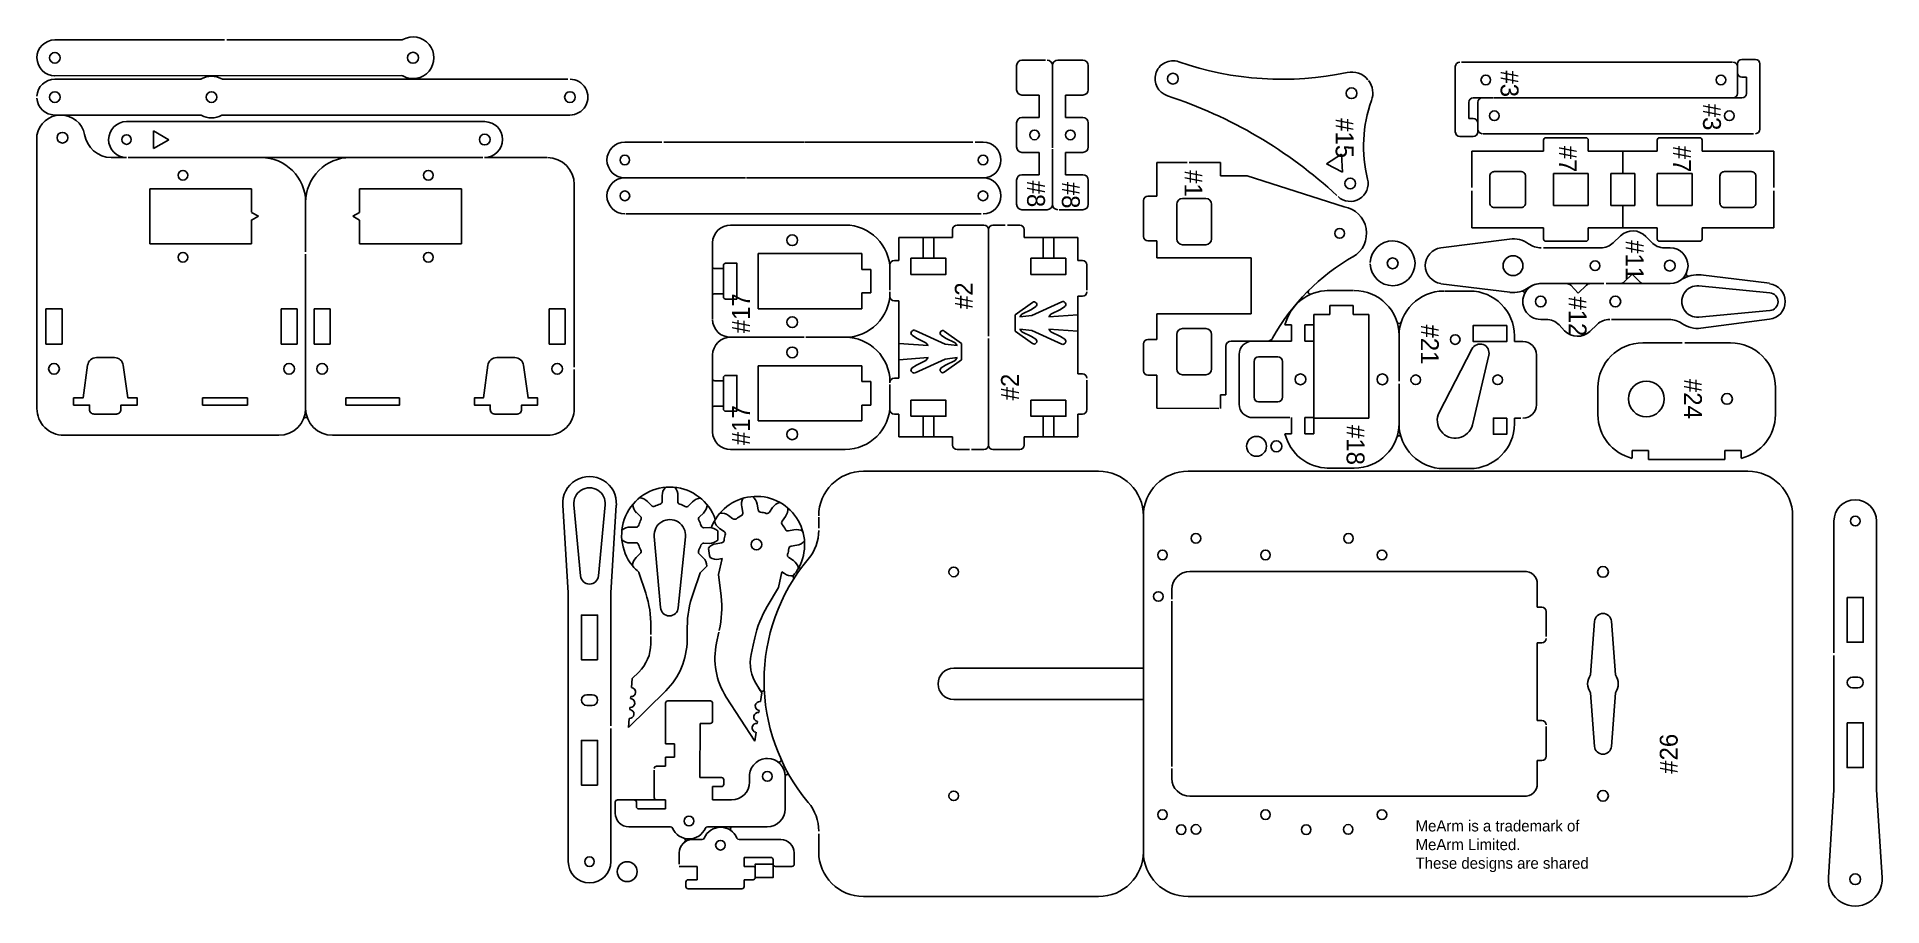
# Model space of a CAD drawing. Extents: x -94 to 318, y 4 to 199.
import ezdxf

# ---------------------------------------------------------------- set-up
doc = ezdxf.new("R2010")
doc.units = 0
doc.layers.get('0').update_dxf_attribs({"linetype": 'CONTINUOUS'})
doc.layers.add('FIRST_CUTS', color=1, linetype='CONTINUOUS')
doc.layers.add('LAYER_1', color=3, linetype='CONTINUOUS')
doc.styles.add('MTXPL_CNC_VECTOR', font='txt')

# ---------------------------------------------------------------- blocks, each defined once
blk = doc.blocks.new('*U37')
at = {"color": 4, "style": 'MTXPL_CNC_VECTOR'}
blk.add_text('#26', height=4, rotation=90, dxfattribs=at).set_placement((272.04, 33.98))
blk = doc.blocks.new('*U56')
at = {"color": 4, "style": 'MTXPL_CNC_VECTOR'}
blk.add_text('#1', height=4, rotation=270, dxfattribs=at).set_placement((161.9, 168.8))
blk = doc.blocks.new('*U59')
at = {"color": 4, "style": 'MTXPL_CNC_VECTOR'}
blk.add_text('#3', height=4, rotation=270, dxfattribs=at).set_placement((277.7, 183.61))
blk = doc.blocks.new('*U60')
at = {"color": 4, "style": 'MTXPL_CNC_VECTOR'}
blk.add_text('#3', height=4, rotation=270, dxfattribs=at).set_placement((232.5, 191.06))
blk = doc.blocks.new('*U61')
at = {"color": 4, "style": 'MTXPL_CNC_VECTOR'}
blk.add_text('#7', height=4, rotation=270, dxfattribs=at).set_placement((245.5, 174.24))
blk = doc.blocks.new('*U62')
at = {"color": 4, "style": 'MTXPL_CNC_VECTOR'}
blk.add_text('#7', height=4, rotation=270, dxfattribs=at).set_placement((271.02, 174.24))
blk = doc.blocks.new('*U63')
at = {"color": 4, "style": 'MTXPL_CNC_VECTOR'}
blk.add_text('#8', height=4, rotation=270, dxfattribs=at).set_placement((215.34, 162.65))
blk = doc.blocks.new('*U64')
at = {"color": 4, "style": 'MTXPL_CNC_VECTOR'}
blk.add_text('#8', height=4, rotation=270, dxfattribs=at).set_placement((207.57, 162.92))
blk = doc.blocks.new('*U65')
at = {"color": 4, "style": 'MTXPL_CNC_VECTOR'}
blk.add_text('#11', height=4, rotation=270, dxfattribs=at).set_placement((260.43, 153.15))
blk = doc.blocks.new('*U66')
at = {"color": 4, "style": 'MTXPL_CNC_VECTOR'}
blk.add_text('#12', height=4, rotation=270, dxfattribs=at).set_placement((247.69, 140.59))
blk = doc.blocks.new('*U67')
at = {"color": 4, "style": 'MTXPL_CNC_VECTOR'}
blk.add_text('#15', height=4, rotation=270, dxfattribs=at).set_placement((195.65, 180.4))
blk = doc.blocks.new('*U70')
at = {"color": 4, "style": 'MTXPL_CNC_VECTOR'}
blk.add_text('#18', height=4, rotation=270, dxfattribs=at).set_placement((198.1, 111.87))
blk = doc.blocks.new('*U71')
at = {"color": 4, "style": 'MTXPL_CNC_VECTOR'}
blk.add_text('#21', height=4, rotation=270, dxfattribs=at).set_placement((214.69, 134.32))
blk = doc.blocks.new('*U72')
at = {"color": 4, "style": 'MTXPL_CNC_VECTOR'}
blk.add_text('#24', height=4, rotation=270, dxfattribs=at).set_placement((273.45, 122.16))
blk = doc.blocks.new('*U76')
at = {"color": 4, "style": 'MTXPL_CNC_VECTOR'}
blk.add_text('#2', height=4, rotation=90, dxfattribs=at).set_placement((217.18, 60.37))
blk = doc.blocks.new('*U77')
at = {"color": 4, "style": 'MTXPL_CNC_VECTOR'}
blk.add_text('#2', height=4, rotation=90, dxfattribs=at).set_placement((227.49, 39.98))
blk = doc.blocks.new('*U78')
at = {"color": 4, "style": 'MTXPL_CNC_VECTOR'}
blk.add_text('#17', height=4, rotation=90, dxfattribs=at).set_placement((167.41, 29.98))
blk = doc.blocks.new('*U79')
at = {"color": 4, "style": 'MTXPL_CNC_VECTOR'}
blk.add_text('#17', height=4, rotation=90, dxfattribs=at).set_placement((167.41, 54.96))

msp = doc.modelspace()

# ---------------------------------------------------------------- linework, layer by layer
at = {"color": 7}
for p, q in [((-90.43, 197.87), (-52.51, 197.88)), ((-12.92, 197.88), (-52.01, 197.88)), ((124.4, 192.16), (124.4, 186.76)), ((132.4, 192.16), (132.4, 173.74)), ((228.38, 184.93), (226.38, 184.93)), ((231.09, 184.93), (286.39, 184.93)), ((-74.37, 179.62), (5.63, 179.62)), ((124.4, 173.96), (124.4, 179.36)), ((140.4, 179.36), (140.4, 173.96)), ((-94.39, 176.64), (-94.4, 115.57)), ((36.91, 175.05), (37.52, 175.05)), ((45.6, 175.05), (76.85, 175.05)), ((114.62, 175.04), (77, 175.04)), ((132.4, 161.16), (132.4, 173.49)), ((5.2, 171.62), (-73.99, 171.62)), ((5.6, 171.62), (19.45, 171.58)), ((155.71, 170.46), (162.46, 170.47)), ((155.71, 170.46), (155.71, 162.98)), ((169.91, 170.48), (162.91, 170.47)), ((169.92, 167.48), (169.91, 170.48)), ((226.08, 173.01), (226.08, 164.88)), ((293.48, 173.01), (293.48, 164.88)), ((25.6, 165.59), (25.6, 124.78)), ((36.91, 167.05), (63.83, 167.05)), ((116.91, 167.05), (64.1, 167.05)), ((140.4, 161.16), (140.4, 166.56)), ((175.91, 167.48), (169.92, 167.48)), ((197.55, 160.59), (175.91, 167.48)), ((-69.19, 164.63), (-69.19, 152.33)), ((-34.39, 161.62), (-34.39, 150.51)), ((-22.34, 164.63), (-22.34, 159.34)), ((0.41, 152.33), (0.41, 164.63)), ((152.71, 161.98), (152.71, 153.98)), ((155.71, 162.98), (153.71, 162.98)), ((160.15, 153.43), (160.15, 161.16)), ((161.44, 162.45), (166.66, 162.45)), ((167.95, 161.16), (167.95, 153.43)), ((226.08, 155.91), (226.08, 164.18)), ((293.48, 155.91), (293.48, 164.18)), ((-44.94, 158.48), (-46.44, 159.34)), ((-46.44, 157.61), (-44.94, 158.48)), ((-46.44, 152.33), (-46.44, 157.71)), ((-22.34, 159.34), (-23.84, 158.48)), ((-23.84, 158.48), (-22.34, 157.61)), ((-22.34, 157.61), (-22.34, 152.33)), ((37.11, 159.05), (116.51, 159.05)), ((110.11, 153.71), (98.11, 153.71)), ((98.11, 153.71), (98.11, 148.61)), ((110.11, 155.52), (110.11, 153.71)), ((117.11, 156.52), (111.11, 156.52)), ((118.11, 155.52), (118.11, 131.71)), ((119.11, 156.52), (121.86, 156.52)), ((125.11, 156.52), (122.36, 156.52)), ((126.11, 153.71), (126.11, 155.52)), ((138.11, 148.61), (138.11, 153.71)), ((153.71, 152.98), (155.71, 152.98)), ((155.71, 152.98), (155.71, 149.22)), ((234.5, 153.4), (219.16, 151.42)), ((252.08, 155.91), (267.48, 155.91)), ((-69.19, 152.33), (-46.44, 152.33)), ((-34.38, 115.58), (-34.39, 150.01)), ((-22.34, 152.33), (0.41, 152.33)), ((56.47, 150.34), (56.47, 135.55)), ((98.11, 148.61), (97.11, 148.61)), ((139.11, 148.61), (138.11, 148.61)), ((155.71, 149.22), (176.81, 149.22)), ((166.66, 152.14), (161.44, 152.14)), ((176.81, 149.22), (176.81, 136.72)), ((242.09, 151.45), (254.87, 151.45)), ((270.27, 151.45), (269.06, 151.45)), ((96.11, 147.61), (96.11, 142.01)), ((140.11, 142.01), (140.11, 147.61)), ((292.54, 143.53), (277.18, 145.4)), ((138.11, 140.61), (139.11, 140.61)), ((138.11, 123.31), (138.11, 140.61)), ((219.18, 143.37), (234.54, 141.5)), ((270.35, 143.45), (256.04, 143.45)), ((-92.38, 129.92), (-92.38, 137.82)), ((-92.38, 137.82), (-88.78, 137.82)), ((-88.78, 137.82), (-88.78, 129.92)), ((-39.88, 129.92), (-39.88, 137.82)), ((-39.88, 137.82), (-36.28, 137.82)), ((-36.28, 137.82), (-36.28, 129.92)), ((-32.5, 129.92), (-32.5, 137.82)), ((-32.5, 137.82), (-28.9, 137.82)), ((-28.9, 137.82), (-28.9, 129.92)), ((20, 129.92), (20, 137.82)), ((20, 137.82), (23.6, 137.82)), ((23.6, 137.82), (23.6, 129.92)), ((97.11, 139.61), (98.11, 139.61)), ((98.11, 139.61), (98.11, 122.31)), ((124.11, 136.46), (127.98, 139.26)), ((124.11, 132.86), (124.11, 136.46)), ((125.58, 136.61), (125.11, 136.01)), ((125.11, 136.01), (127.78, 136.36)), ((127.7, 137.65), (125.58, 136.61)), ((128.67, 138.3), (127.7, 137.65)), ((127.78, 136.36), (134.52, 139.39)), ((128.72, 139.19), (128.77, 139.13)), ((132.08, 136.61), (131.61, 136.01)), ((131.61, 136.01), (138.11, 136.46)), ((134.2, 137.65), (132.08, 136.61)), ((135.17, 138.3), (134.2, 137.65)), ((135.15, 139.26), (135.27, 139.13)), ((176.81, 136.72), (155.71, 136.72)), ((155.71, 136.72), (155.71, 130.98)), ((100.96, 132.73), (101.08, 132.86)), ((102.03, 131.25), (101.06, 131.9)), ((101.71, 132.99), (108.45, 129.96)), ((107.46, 132.73), (107.51, 132.79)), ((108.53, 131.25), (107.56, 131.9)), ((108.25, 132.86), (112.12, 130.06)), ((127.98, 130.06), (124.11, 132.86)), ((127.78, 132.96), (125.11, 133.31)), ((125.11, 133.31), (125.58, 132.71)), ((125.58, 132.71), (127.7, 131.66)), ((134.52, 129.93), (127.78, 132.96)), ((138.11, 132.86), (131.61, 133.31)), ((131.61, 133.31), (132.08, 132.71)), ((132.08, 132.71), (134.2, 131.66)), ((138.11, 132.86), (138.11, 132.86)), ((160.15, 124.38), (160.15, 132.12)), ((161.44, 133.41), (166.66, 133.41)), ((167.95, 132.12), (167.95, 124.38)), ((241.45, 135.45), (242.66, 135.45)), ((270.13, 135.45), (257.25, 135.45)), ((277.22, 133.5), (292.56, 135.48)), ((-88.78, 129.92), (-92.38, 129.92)), ((-36.28, 129.92), (-39.88, 129.92)), ((-28.9, 129.92), (-32.5, 129.92)), ((23.6, 129.92), (20, 129.92)), ((98.12, 130.06), (104.62, 129.61)), ((104.15, 130.21), (102.03, 131.25)), ((104.62, 129.61), (104.15, 130.21)), ((108.45, 129.96), (111.12, 129.61)), ((110.65, 130.21), (108.53, 131.25)), ((111.12, 129.61), (110.65, 130.21)), ((112.12, 130.06), (112.12, 126.46)), ((118.11, 107.21), (118.11, 131.21)), ((127.7, 131.66), (128.67, 131.02)), ((128.77, 130.19), (128.72, 130.13)), ((134.2, 131.66), (135.17, 131.02)), ((135.27, 130.19), (135.15, 130.06)), ((152.71, 129.98), (152.71, 123.98)), ((155.71, 130.98), (153.71, 130.98)), ((25.61, 115.57), (25.61, 124.28)), ((56.47, 127.51), (56.47, 112.58)), ((104.62, 126.91), (98.12, 126.46)), ((101.08, 123.66), (100.96, 123.79)), ((101.06, 124.62), (102.03, 125.26)), ((108.45, 126.56), (101.71, 123.53)), ((102.03, 125.26), (104.15, 126.31)), ((104.15, 126.31), (104.62, 126.91)), ((107.51, 123.73), (107.46, 123.79)), ((107.56, 124.62), (108.53, 125.26)), ((112.12, 126.46), (108.25, 123.66)), ((111.12, 126.91), (108.45, 126.56)), ((108.53, 125.26), (110.65, 126.31)), ((110.65, 126.31), (111.12, 126.91)), ((177.42, 118.07), (177.42, 126.07)), ((178.42, 127.07), (182.76, 127.07)), ((183.76, 126.07), (183.76, 118.07)), ((96.11, 120.91), (96.11, 115.31)), ((98.11, 122.31), (97.11, 122.31)), ((139.11, 123.31), (138.11, 123.31)), ((140.11, 115.31), (140.11, 121.91)), ((153.71, 122.98), (155.71, 122.98)), ((155.71, 122.98), (155.71, 115.61)), ((166.66, 123.09), (161.44, 123.09)), ((155.71, 115.61), (169.56, 115.58)), ((169.91, 115.58), (169.91, 118.58)), ((169.91, 118.58), (171.13, 118.58)), ((182.76, 117.07), (178.42, 117.07)), ((97.11, 114.31), (98.11, 114.31)), ((98.11, 114.31), (98.11, 109.21)), ((138.11, 114.31), (139.11, 114.31)), ((138.11, 109.21), (138.11, 114.31)), ((-40.38, 109.58), (-88.4, 109.57)), ((19.61, 109.57), (-28.38, 109.58)), ((110.11, 109.21), (110.11, 107.4)), ((126.11, 107.21), (126.11, 109.21)), ((126.11, 109.21), (138.11, 109.21)), ((111.11, 106.4), (113.86, 106.4)), ((117.11, 106.4), (114.36, 106.4)), ((119.11, 106.4), (125.11, 106.4)), ((45.25, 96.09), (45.27, 94.84)), ((48.73, 94.82), (48.76, 96.07)), ((23.03, 93.98), (24.27, 74.36)), ((33.77, 74.36), (35, 93.98)), ((39.5, 92.3), (40.4, 91.43)), ((42.86, 93.86), (42, 94.77)), ((52, 94.71), (51.13, 93.81)), ((53.56, 91.35), (54.47, 92.21)), ((60.05, 91.66), (61.06, 90.93)), ((63.25, 92.34), (63.01, 93.56)), ((66.47, 94.18), (66.66, 92.95)), ((69.2, 92.39), (69.9, 93.43)), ((72.78, 91.43), (72.05, 90.42)), ((39.39, 89.03), (38.14, 89.06)), ((55.79, 88.95), (54.54, 88.94)), ((59.09, 88.09), (58.05, 88.78)), ((73.45, 88.23), (74.68, 88.47)), ((306.94, 90.43), (306.94, 60.98)), ((316.44, 90.43), (316.44, 30.43)), ((38.12, 85.55), (39.36, 85.57)), ((40.35, 83.16), (39.44, 82.3)), ((54.41, 82.21), (53.51, 83.08)), ((54.52, 85.48), (55.77, 85.44)), ((57.3, 85.35), (58.53, 85.55)), ((75.3, 85.02), (74.06, 84.82)), ((40.03, 79.02), (40.03, 78.95)), ((40.03, 78.95), (41.56, 74.31)), ((52.13, 74.26), (53.72, 78.86)), ((53.72, 78.86), (53.72, 78.89)), ((57.86, 78.48), (58.63, 82.04)), ((58.4, 73.64), (57.86, 78.48)), ((58.63, 82.04), (57.92, 81.89)), ((72, 79.09), (71.23, 75.56)), ((72.54, 78.7), (72, 79.09)), ((73.51, 82.28), (74.55, 81.58)), ((24.27, 14.36), (24.27, 74.36)), ((33.77, 74.36), (33.77, 44.66)), ((71.23, 75.56), (68.72, 71.37)), ((240.69, 71.21), (240.69, 76.31)), ((241.69, 71.21), (240.69, 71.21)), ((242.69, 64.61), (242.69, 70.21)), ((42.74, 66.81), (42.73, 65.12)), ((50.82, 63.84), (50.83, 66.73)), ((42.71, 63.03), (42.72, 64.67)), ((57.39, 63.19), (57.92, 65.62)), ((65.12, 60.62), (65.58, 62.71)), ((65.93, 64.31), (65.58, 62.71)), ((240.69, 63.21), (241.69, 63.21)), ((240.69, 45.91), (240.69, 63.21)), ((306.94, 30.43), (306.94, 60.43)), ((38.56, 55.23), (38.4, 53.22)), ((40.03, 56.68), (38.56, 55.23)), ((66.35, 53.83), (67.13, 52.61)), ((66.35, 53.83), (67.47, 52.09)), ((110.36, 57.57), (152.57, 57.57)), ((240.69, 55.46), (240.69, 55.46)), ((37.69, 44.31), (46.04, 52.54)), ((38.24, 51.22), (38.2, 50.76)), ((46.01, 49.75), (46, 40.7)), ((56.01, 50.24), (46.51, 50.25)), ((56.5, 45.74), (56.51, 49.74)), ((65.92, 41.25), (59.57, 51.12)), ((67.47, 52.09), (67.18, 50.1)), ((152.57, 50.56), (110.36, 50.56)), ((37.85, 46.32), (37.69, 44.31)), ((38.04, 48.77), (38.01, 48.31)), ((66.55, 45.68), (66.49, 45.23)), ((66.9, 48.12), (66.83, 47.66)), ((241.69, 45.91), (240.69, 45.91)), ((33.77, 14.36), (33.77, 44.11)), ((53.69, 33.14), (53.7, 45.24)), ((53.7, 45.24), (56, 45.24)), ((66.2, 43.25), (65.92, 41.25)), ((242.69, 37.91), (242.69, 44.51)), ((58.49, 33.14), (55.99, 33.14)), ((240.69, 36.91), (241.69, 36.91)), ((240.69, 31.81), (240.69, 36.91)), ((56.49, 31.14), (58.49, 31.13)), ((58.99, 31.63), (58.99, 32.64)), ((306.94, 30.43), (305.7, 10.81)), ((317.68, 10.81), (316.44, 30.43)), ((50.53, 9.8), (50.53, 8.8)), ((53.03, 10.3), (51.03, 10.3)), ((51.03, 8.3), (53.53, 8.3))]:
    msp.add_line(p, q, dxfattribs=at)
at = {"color": 7, "linetype": 'CONTINUOUS'}
for p, q in [((-12.93, 189.89), (-90.45, 189.88)), ((125.6, 193.36), (130.85, 193.36)), ((139.2, 193.36), (133.6, 193.36)), ((140.4, 192.16), (140.4, 186.76)), ((222.38, 177.33), (222.38, 191.93)), ((284.24, 192.93), (223.73, 192.93)), ((285.39, 192.53), (285.39, 191.93)), ((285.39, 185.93), (285.39, 191.93)), ((289.39, 193.53), (286.39, 193.53)), ((286.39, 189.57), (287.39, 189.57)), ((287.39, 189.57), (287.39, 185.93)), ((290.39, 192.53), (290.39, 177.93)), ((-57.92, 189.1), (-90.38, 189.1)), ((24.17, 189.1), (-52.87, 189.1)), ((125.6, 185.56), (129.47, 185.56)), ((129.47, 180.56), (129.47, 185.56)), ((139.2, 185.56), (135.32, 185.56)), ((135.32, 180.56), (135.32, 185.56)), ((225.38, 180.29), (225.38, 183.93)), ((227.38, 183.93), (227.38, 177.93)), ((230.89, 184.93), (228.38, 184.93)), ((281.69, 184.93), (284.39, 184.93)), ((-57.92, 181.1), (-90.41, 181.1)), ((-68.38, 173.6), (-68.37, 177.6)), ((-68.37, 177.6), (-64.91, 175.59)), ((-52.88, 181.1), (24.64, 181.1)), ((125.6, 180.56), (129.47, 180.56)), ((139.2, 180.56), (135.32, 180.56)), ((226.38, 180.29), (225.38, 180.29)), ((227.38, 177.31), (227.38, 179.29)), ((-64.91, 175.59), (-68.38, 173.6)), ((37.52, 175.05), (45.18, 175.05)), ((116.91, 175.05), (115.13, 175.05)), ((223.38, 176.33), (226.38, 176.33)), ((228.53, 176.93), (288.99, 176.93)), ((242.08, 173.01), (242.08, 175.51)), ((242.58, 176.01), (251.58, 176.01)), ((252.08, 175.51), (252.08, 173.01)), ((267.48, 173.01), (267.48, 175.51)), ((267.98, 176.01), (276.98, 176.01)), ((277.48, 175.51), (277.48, 173.01)), ((-74.39, 171.62), (-77.81, 171.62)), ((125.6, 172.76), (129.47, 172.76)), ((129.47, 172.76), (129.47, 167.76)), ((139.2, 172.76), (135.32, 172.76)), ((135.32, 172.76), (135.32, 167.76)), ((193.59, 170.16), (196.96, 172.32)), ((197.15, 168.33), (193.59, 170.16)), ((196.96, 172.32), (197.15, 168.33)), ((226.08, 173.01), (242.08, 173.01)), ((252.08, 173.01), (267.48, 173.01)), ((259.78, 173.01), (259.78, 168.26)), ((277.48, 173.01), (293.48, 173.01)), ((124.4, 161.16), (124.4, 166.56)), ((125.6, 167.76), (129.47, 167.76)), ((139.2, 167.76), (135.32, 167.76)), ((244.28, 160.86), (244.28, 168.06)), ((244.28, 168.06), (252.08, 168.06)), ((252.08, 168.06), (252.08, 160.86)), ((257.08, 160.86), (257.08, 168.06)), ((257.08, 168.06), (262.48, 168.06)), ((262.48, 168.06), (262.48, 160.86)), ((267.48, 160.86), (267.48, 168.06)), ((267.48, 168.06), (275.28, 168.06)), ((275.28, 168.06), (275.28, 160.86)), ((-69.19, 164.63), (-46.44, 164.63)), ((-46.44, 159.44), (-46.44, 164.63)), ((-22.34, 164.63), (0.41, 164.63)), ((252.08, 160.86), (244.28, 160.86)), ((257.08, 160.86), (262.48, 160.86)), ((275.28, 160.86), (267.48, 160.86)), ((125.6, 159.96), (131.2, 159.96)), ((139.2, 159.96), (133.9, 159.96)), ((259.78, 155.91), (259.78, 160.66)), ((103.51, 153.71), (103.51, 149.11)), ((105.91, 149.11), (105.91, 153.71)), ((126.11, 153.71), (138.11, 153.71)), ((130.31, 153.71), (130.31, 149.11)), ((132.71, 149.11), (132.71, 153.71)), ((138.11, 153.71), (135.41, 153.71)), ((226.08, 155.91), (242.08, 155.91)), ((242.08, 155.91), (242.08, 153.41)), ((242.58, 152.91), (251.58, 152.91)), ((252.08, 153.41), (252.08, 155.91)), ((259.27, 154.12), (257.64, 152.56)), ((266.17, 152.68), (264.92, 153.99)), ((267.48, 155.91), (267.48, 153.41)), ((267.98, 152.91), (276.98, 152.91)), ((277.48, 155.91), (293.48, 155.91)), ((277.48, 153.41), (277.48, 155.91)), ((58.92, 146.81), (56.98, 146.81)), ((260.01, 143.78), (261.89, 145.58)), ((261.89, 145.58), (263.57, 143.82)), ((56.97, 141.17), (58.92, 141.17)), ((96.11, 140.61), (96.11, 141.61)), ((241.59, 143.45), (255.54, 143.45)), ((249.83, 141.32), (248.15, 143.08)), ((251.7, 143.12), (249.83, 141.32)), ((203.09, 113.41), (203.09, 136.58)), ((184.33, 134.22), (185.76, 134.22)), ((185.76, 134.22), (185.76, 130.62)), ((188.79, 130.62), (188.79, 134.22)), ((188.79, 134.22), (190.79, 134.22)), ((245.55, 134.22), (246.8, 132.91)), ((252.45, 132.78), (254.08, 134.34)), ((171.13, 129.42), (171.13, 118.58)), ((172.33, 130.62), (180.52, 130.62)), ((185.76, 130.62), (177.13, 130.62)), ((190.79, 130.62), (188.79, 130.62)), ((235.58, 130.51), (235.58, 131.78)), ((237.49, 130.51), (235.58, 130.51)), ((58.92, 121.75), (56.98, 121.75)), ((56.97, 116.1), (58.92, 116.11)), ((103.51, 113.81), (103.51, 109.21)), ((105.91, 109.21), (105.91, 113.81)), ((130.31, 113.81), (130.31, 109.21)), ((132.71, 109.21), (132.71, 113.81)), ((177.13, 113.52), (185.41, 113.52)), ((185.76, 113.52), (185.76, 109.92)), ((188.78, 109.92), (188.78, 113.52)), ((188.78, 113.52), (190.79, 113.52)), ((190.78, 109.92), (190.79, 113.52)), ((235.58, 112.14), (235.58, 113.41)), ((235.58, 113.41), (237, 113.41)), ((110.11, 109.21), (98.11, 109.21)), ((98.11, 109.21), (100.81, 109.21)), ((185.76, 109.92), (184.33, 109.92)), ((190.78, 109.92), (188.78, 109.92)), ((261.9, 104.43), (261.9, 106.16)), ((261.9, 106.16), (265.5, 106.16)), ((265.5, 106.16), (265.5, 104.15)), ((282.6, 104.15), (282.6, 106.15)), ((282.6, 106.15), (286.2, 106.15)), ((286.2, 106.15), (286.2, 104.43)), ((90.21, 101.56), (142.71, 101.56)), ((162.71, 101.56), (287.71, 101.56)), ((80.21, 91.31), (80.21, 88.83)), ((152.71, 16.56), (152.71, 91.56)), ((297.71, 16.56), (297.71, 91.56)), ((237.69, 79.13), (188.69, 79.13)), ((159.05, 35.58), (159.05, 72.55)), ((309.89, 54.36), (309.89, 54.36)), ((311.09, 55.56), (311.69, 55.56)), ((311.69, 55.56), (312.29, 55.56)), ((313.49, 54.36), (313.49, 54.36)), ((27.22, 50.44), (27.22, 50.44)), ((28.42, 51.64), (29.62, 51.64)), ((30.82, 50.44), (30.82, 50.44)), ((312.29, 53.16), (311.09, 53.16)), ((29.02, 49.24), (28.42, 49.24)), ((29.62, 49.24), (29.02, 49.24)), ((45.99, 37.7), (45.99, 35.65)), ((45.99, 37.7), (47.99, 37.7)), ((48, 40.7), (46, 40.7)), ((47.99, 37.7), (48, 40.7)), ((43.49, 34.81), (43.48, 28.66)), ((45.99, 35.65), (43.99, 35.66)), ((53.69, 33.14), (55.99, 33.14)), ((64.74, 33.4), (64.74, 32.13)), ((72.74, 33.39), (72.73, 26.13)), ((56.49, 31.14), (56.48, 28.14)), ((56.48, 29.64), (56.48, 28.14)), ((237.69, 29), (188.69, 29)), ((34.78, 27.66), (34.78, 25.16)), ((34.78, 25.66), (34.78, 25.16)), ((38.98, 28.16), (35.28, 28.16)), ((43.98, 28.16), (38.98, 28.16)), ((39.48, 27.66), (39.48, 26.65)), ((45.98, 26.15), (39.98, 26.15)), ((43.98, 28.16), (45.98, 28.15)), ((45.98, 26.15), (45.98, 28.15)), ((56.48, 28.14), (60.48, 28.14)), ((56.48, 28.14), (60.73, 28.14)), ((38.98, 22.16), (37.78, 22.16)), ((47.09, 22.15), (38.98, 22.16)), ((55.36, 22.14), (68.73, 22.14)), ((52.03, 19.3), (54.18, 19.3)), ((62.41, 19.3), (70.53, 19.3)), ((70.53, 19.3), (71.73, 19.3)), ((80.21, 16.56), (80.21, 20.56)), ((49.03, 13.8), (49.03, 16.3)), ((53.03, 13.3), (49.03, 13.3)), ((53.03, 11.8), (53.03, 13.3)), ((53.03, 13.3), (53.03, 10.3)), ((63.53, 15.3), (63.53, 13.3)), ((63.53, 15.3), (69.53, 15.3)), ((65.53, 13.3), (63.53, 13.3)), ((66.03, 10.8), (66.03, 12.45)), ((70.03, 13.8), (70.03, 14.8)), ((70.53, 13.3), (74.23, 13.3)), ((74.73, 13.8), (74.73, 16.3)), ((63.03, 8.3), (53.53, 8.3)), ((63.53, 10.3), (65.53, 10.3)), ((63.53, 10.3), (63.53, 8.8)), ((90.21, 6.56), (142.71, 6.56)), ((287.71, 6.56), (162.71, 6.56))]:
    msp.add_line(p, q, dxfattribs=at)
at = {"color": 7}
for points in [[(237.08, 168.46), (231.08, 168.46, 0.414214), (230.08, 167.46), (230.08, 161.46, 0.414214), (231.08, 160.46), (237.08, 160.46, 0.414214), (238.08, 161.46), (238.08, 167.46, 0.414214)], [(288.48, 168.46), (282.48, 168.46, 0.414214), (281.48, 167.46), (281.48, 161.46, 0.414214), (282.48, 160.46), (288.48, 160.46, 0.414214), (289.48, 161.46), (289.48, 167.46, 0.414214)], [(292.64, 141.4), (276.79, 142.93, 1.098588), (276.77, 135.96), (292.63, 137.42, 0.910259)], [(226.1, 128.82), (218.75, 114.68, 1.103089), (226.22, 111.92), (229.84, 127.44, 0.910259)], [(-76.64, 114.32), (-81.64, 114.32, -0.414214), (-82.64, 115.32), (-82.64, 116.32), (-86.19, 116.32), (-86.19, 117.92), (-84.09, 117.92), (-83.07, 125.2, -0.374017), (-81.09, 126.92), (-77.09, 126.92, -0.374017), (-75.11, 125.2), (-74.09, 117.92), (-71.99, 117.92), (-71.99, 116.32), (-75.64, 116.32), (-75.64, 115.32, -0.414214)], [(8.31, 126.92), (12.31, 126.92, -0.374017), (14.29, 125.2), (15.31, 117.92), (17.41, 117.92), (17.41, 116.32), (13.86, 116.32), (13.86, 115.32, -0.414214), (12.86, 114.32), (7.86, 114.32, -0.414214), (6.86, 115.32), (6.86, 116.32), (3.31, 116.32), (3.31, 117.92), (5.31, 117.92), (6.33, 125.2, -0.374017)], [(31.01, 78.17), (32.5, 94.03, 1.098588), (25.53, 94.03), (27.02, 78.17, 0.910259)], [(48.85, 71.05), (50.44, 86.9, 1.098588), (43.47, 86.95), (44.86, 71.08, 0.910259)], [(252.6, 52.04), (253.46, 40.1, 0.930104), (257.25, 40.1), (258.12, 52.04, 0.327737), (258.12, 56.09), (257.26, 68.03, 0.930104), (253.47, 68.03), (252.6, 56.09, 0.327737)]]:
    msp.add_lwpolyline(points, format="xyb", close=True, dxfattribs=at)
for points in [[(100.81, 145.51), (108.61, 145.51), (108.61, 149.11), (100.81, 149.11)], [(135.41, 149.11), (127.61, 149.11), (127.61, 145.51), (135.41, 145.51)], [(-47.38, 117.92), (-47.38, 116.32), (-57.38, 116.32), (-57.38, 117.92)], [(-13.4, 117.92), (-13.4, 116.32), (-25.4, 116.32), (-25.4, 117.92)], [(100.81, 113.81), (108.61, 113.81), (108.61, 117.41), (100.81, 117.41)], [(135.41, 117.41), (127.61, 117.41), (127.61, 113.81), (135.41, 113.81)], [(309.89, 73.36), (309.89, 63.36), (313.49, 63.36), (313.49, 73.36)], [(30.82, 59.44), (30.82, 69.44), (27.22, 69.44), (27.22, 59.44)], [(309.89, 45.36), (309.89, 35.36), (313.49, 35.36), (313.49, 45.36)], [(30.82, 31.44), (30.82, 41.44), (27.22, 41.44), (27.22, 31.44)]]:
    msp.add_lwpolyline(points, close=True, dxfattribs=at)
at = {"color": 7, "linetype": 'CONTINUOUS'}
for points in [[(233.88, 134.11), (233.88, 130.51), (226.38, 130.51), (226.38, 134.11)], [(233.88, 113.41), (233.88, 109.81), (230.88, 109.81), (230.88, 113.41)], [(70.03, 13.8), (66.03, 13.8), (66.03, 10.8), (70.03, 10.8)]]:
    msp.add_lwpolyline(points, close=True, dxfattribs=at)
for centre, radius in [((-90.39, 193.87), 1.2), ((159.31, 189.21), 1.2), ((-90.39, 185.1), 1.2), ((-55.4, 185.1), 1.2), ((24.65, 185.1), 1.2), ((199.21, 185.96), 1.2), ((-88.69, 176.03), 1.2), ((5.62, 175.62), 1.2), ((198.91, 165.81), 1.2), ((74.29, 153.14), 1.2), ((208.38, 147.98), 1.2), ((235.27, 147.45), 2.22), ((270.27, 147.45), 1.2), ((241.45, 139.45), 1.2), ((258.11, 139.45), 1.2), ((74.29, 134.84), 1.2), ((74.29, 128.08), 1.2), ((-90.58, 124.42), 1.2), ((-38.08, 124.42), 1.2), ((-30.7, 124.42), 1.2), ((21.8, 124.42), 1.2), ((187.79, 122.07), 1.2), ((206.09, 122.07), 1.2), ((283.06, 117.69), 1.2), ((74.29, 109.78), 1.2), ((177.98, 107.12), 2.22), ((66.3, 85.18), 1.2), ((255.36, 79.06), 1.2), ((255.36, 29.06), 1.2), ((37.43, 12.12), 2.22), ((311.69, 10.43), 1.2)]:
    msp.add_circle(centre, radius, dxfattribs=at)
at = {"color": 7}
for centre, radius in [((-10.4, 193.88), 1.23), ((229.19, 188.93), 1.08), ((281.69, 188.93), 1.08), ((231.09, 180.93), 1.08), ((283.59, 180.93), 1.08), ((128.4, 176.66), 1.08), ((136.4, 176.66), 1.08), ((-74.38, 175.62), 1.07), ((36.91, 171.05), 1.07), ((116.91, 171.05), 1.07), ((-61.79, 167.63), 1.08), ((-6.99, 167.63), 1.08), ((36.91, 163.05), 1.08), ((116.91, 163.05), 1.08), ((196.56, 154.67), 1.08), ((-61.79, 149.33), 1.08), ((-6.99, 149.33), 1.08), ((253.6, 147.45), 1.08), ((222.35, 130.96), 1.08), ((213.55, 121.96), 1.08), ((231.85, 121.96), 1.08), ((265.04, 117.69), 4), ((182.43, 107.12), 1.23), ((311.69, 90.43), 1.08), ((164.45, 86.56), 1.07), ((198.53, 86.56), 1.07), ((156.99, 82.85), 1.07), ((179.99, 82.85), 1.07), ((205.99, 82.85), 1.07), ((110.36, 79.06), 1.07), ((156.05, 73.58), 1.07), ((68.74, 33.4), 1.08), ((110.36, 29.06), 1.07), ((156.99, 24.85), 1.07), ((179.99, 24.85), 1.07), ((205.99, 24.85), 1.07), ((51.23, 23.42), 1.08), ((161.16, 21.5), 1.07), ((164.45, 21.56), 1.07), ((189.07, 21.5), 1.07), ((198.45, 21.56), 1.07), ((58.27, 18.03), 1.08), ((29.02, 14.36), 1.07)]:
    msp.add_circle(centre, radius, dxfattribs=at)
at = {"color": 7, "linetype": 'CONTINUOUS'}
for centre, radius, start, end in [((-90.39, 193.88), 4, 90.5738, 270.3992), ((-12.92, 198.38), 0.5, 269.9995, 299.2717), ((-10.4, 193.88), 4.66, 240.5117, 119.2717), ((-55.4, 185.1), 4.66, 60.7278, 119.2747), ((-12.93, 189.39), 0.5, 60.5117, 90.0141), ((125.6, 192.16), 1.2, 90, 180), ((131.2, 192.16), 1.2, 0, 90), ((133.6, 192.16), 1.2, 90, 180), ((139.2, 192.16), 1.2, 0, 90), ((223.38, 191.93), 1, 90, 180), ((284.39, 191.93), 1, 0, 90), ((286.39, 192.53), 1, 90, 180), ((286.39, 190.57), 1, 180, 270), ((289.39, 192.53), 1, 0, 90), ((-57.92, 189.6), 0.5, 270.0025, 299.2747), ((-52.87, 189.6), 0.5, 240.7278, 270), ((125.6, 186.76), 1.2, 180, 270), ((139.2, 186.76), 1.2, 270, 0), ((284.39, 185.93), 1, 270, 0), ((286.39, 185.93), 1, 270, 0), ((226.38, 183.93), 1, 90, 180), ((228.38, 183.93), 1, 90, 180), ((-89.06, 175.68), 5.42, 11.3993, 169.8774), ((-57.92, 180.6), 0.5, 60.7303, 90.0025), ((-55.4, 185.1), 4.66, 240.7303, 299.2722), ((-52.87, 180.6), 0.5, 90, 119.2722), ((125.6, 179.36), 1.2, 90, 180), ((139.2, 179.36), 1.2, 0, 90), ((223.38, 177.33), 1, 180, 270), ((226.38, 179.29), 1, 0, 90), ((226.38, 177.33), 1, 270, 0), ((228.38, 177.93), 1, 180, 270), ((289.39, 177.93), 1, 270, 0), ((-77.81, 177.62), 6, 188.2808, 270), ((125.6, 173.96), 1.2, 180, 270), ((139.2, 173.96), 1.2, 270, 0), ((242.58, 175.51), 0.5, 90, 180), ((251.58, 175.51), 0.5, 0, 90), ((267.98, 175.51), 0.5, 90, 180), ((276.98, 175.51), 0.5, 0, 90), ((-44.39, 161.62), 10, 0.0104, 90), ((125.6, 166.56), 1.2, 90, 180), ((139.2, 166.56), 1.2, 360, 90), ((125.6, 161.16), 1.2, 180, 270), ((131.2, 161.16), 1.2, 270, 0), ((133.6, 161.16), 1.2, 180, 270), ((139.2, 161.16), 1.2, 270, 360), ((208.38, 147.98), 5, 0, 178.2311), ((242.58, 153.41), 0.5, 180, 270), ((251.58, 153.41), 0.5, 270, 0), ((254.87, 155.45), 4, 269.9889, 313.71), ((262.03, 151.22), 4, 43.71, 133.71), ((269.06, 155.45), 4, 223.71, 269.9889), ((267.98, 153.41), 0.5, 180, 270), ((276.98, 153.41), 0.5, 270, 0), ((56.97, 147.31), 0.5, 180, 270.0399), ((208.38, 147.98), 5, 181.6925, 359.9875), ((56.97, 140.67), 0.5, 90.0399, 180), ((190.02, 141.58), 0.5, 134.8033, 292.631), ((225.58, 131.78), 10, 0, 90), ((247.28, 142.25), 1.2, 43.71, 90.0071), ((252.53, 142.25), 1.2, 90.0071, 133.71), ((259.19, 144.65), 1.2, 270.0071, 313.71), ((264.44, 144.65), 1.2, 223.71, 270.0071), ((242.66, 131.45), 4, 43.71, 89.9889), ((249.69, 135.68), 4, 223.71, 313.71), ((256.85, 131.45), 4, 89.9889, 133.71), ((172.33, 129.42), 1.2, 90, 180), ((177.13, 127.62), 3, 90, 180), ((180.52, 131.82), 1.2, 270, 330.969), ((237.49, 127.51), 3, 0, 90), ((56.97, 122.25), 0.5, 180, 270.0399), ((56.97, 115.6), 0.5, 90.0399, 180), ((177.13, 116.52), 3, 180, 270), ((237.49, 116.41), 3, 270, 0), ((225.58, 112.14), 10, 270, 0), ((90.21, 91.56), 10, 90, 180), ((142.71, 91.56), 10, 0, 90), ((162.71, 91.56), 10, 90, 180), ((287.71, 91.56), 10, 0, 90), ((46.95, 87.25), 10.76, 19.2047, 219.0203), ((66.3, 85.18), 10.76, 330.8078, 159.6344), ((70.21, 88.34), 10, 320.082, 0), ((110.37, 54.75), 42.36, 140.0896, 219.9104), ((76.06, 80.43), 0.5, 200.2344, 323.1774), ((237.98, 76.43), 2.71, 357.4438, 96.181), ((74.17, 77.68), 0.5, 327.6427, 90.4185), ((311.09, 54.36), 1.2, 90, 180), ((311.09, 54.36), 1.2, 180, 270), ((312.29, 54.36), 1.2, 0, 90), ((312.29, 54.36), 1.2, 270, 0), ((28.42, 50.44), 1.2, 90, 180), ((28.42, 50.44), 1.2, 180, 270), ((29.62, 50.44), 1.2, 0, 90), ((29.62, 50.44), 1.2, 270, 0), ((67.55, 52.88), 0.5, 212.767, 2.4937), ((68.74, 33.4), 4, 89.9336, 179.9336), ((68.74, 33.4), 4, 359.9336, 89.9336), ((71.32, 37.09), 0.5, 235.0256, 24.3331), ((43.99, 35.16), 0.5, 89.9336, 179.9336), ((73.24, 33.34), 0.5, 29.9624, 179.9336), ((60.74, 32.14), 4, 269.9336, 359.9336), ((237.98, 31.69), 2.71, 263.6943, 2.6075), ((35.28, 27.66), 0.5, 89.9336, 179.9336), ((37.78, 25.16), 3, 179.9336, 269.9336), ((38.98, 27.66), 0.5, 359.9336, 89.9336), ((39.98, 26.65), 0.5, 179.9336, 269.9909), ((43.98, 28.66), 0.5, 179.9336, 269.9336), ((68.73, 26.14), 4, 269.9336, 359.9336), ((70.21, 21.15), 10, 0, 39.918), ((47.09, 21.65), 0.5, 23.1341, 89.967), ((51.23, 23.42), 4, 203.1341, 336.6943), ((58.3, 18.06), 3.97, 23.0148, 156.9852), ((55.36, 21.64), 0.5, 89.9923, 156.6943), ((60.97, 21.64), 0.5, 89.9923, 233.2513), ((52.03, 16.3), 3, 90, 180), ((49.93, 19.11), 0.5, 306.7117, 73.2685), ((54.18, 19.8), 0.5, 270, 336.9852), ((62.41, 19.8), 0.5, 203.0148, 270), ((71.73, 16.3), 3, 360, 90), ((90.21, 16.56), 10, 180, 270), ((142.71, 16.56), 10, 270, 0), ((162.71, 16.56), 10, 180, 270), ((287.71, 16.56), 10, 270, 0), ((65.53, 12.8), 0.5, 360, 90), ((69.53, 14.8), 0.5, 360, 90.0573), ((70.53, 13.8), 0.5, 180, 270), ((74.23, 13.8), 0.5, 270, 360), ((63.03, 8.8), 0.5, 270, 360), ((65.53, 10.8), 0.5, 270, 360)]:
    msp.add_arc(centre, radius, start, end, dxfattribs=at)
at = {"color": 7}
for centre, radius, start, end in [((159.31, 189.21), 4, 163.9258, 251.8938), ((159.31, 189.21), 4, 70.7728, 163.9258), ((183.68, 259.08), 70, 250.7728, 281.9886), ((199.21, 185.96), 4.75, 39.5201, 101.9886), ((-90.39, 185.09), 4.01, 89.8907, 176.8208), ((24.65, 185.1), 4, 269.8048, 89.8285), ((199.21, 185.96), 4.75, 340.0909, 36.6502), ((-90.39, 185.11), 4.01, 183.1803, 269.7663), ((126.21, 87.98), 102.5, 47.1339, 71.8938), ((231.88, 174.13), 30, 160.0909, 194.1647), ((-74.38, 175.62), 4, 89.8506, 269.8506), ((5.6, 175.62), 4, 269.8506, 89.8506), ((36.91, 171.05), 4, 90, 270), ((116.91, 171.05), 4, 270, 90), ((-24.39, 161.62), 10, 89.9545, 180), ((19.6, 165.58), 6, 0.0084, 89.9545), ((36.91, 163.05), 4, 90, 270), ((116.91, 163.05), 4, 270, 90), ((198.91, 165.81), 4, 226.9498, 14.1647), ((153.71, 161.98), 1, 90, 180), ((161.44, 161.16), 1.29, 90, 180), ((166.66, 161.16), 1.29, 0, 90), ((196.56, 154.67), 6, 299.5511, 80.5729), ((111.11, 155.52), 1, 90, 180), ((117.11, 155.52), 1, 0, 90), ((119.11, 155.52), 1, 90, 180), ((125.11, 155.52), 1, 0, 90), ((153.71, 153.98), 1, 180, 270), ((161.44, 153.43), 1.29, 180, 270), ((166.66, 153.43), 1.29, 270, 0), ((235.27, 147.45), 6, 54.8921, 97.3548), ((97.11, 147.61), 1, 90, 180), ((139.11, 147.61), 1, 0, 90), ((223.28, 108.09), 47.71, 119.5511, 150.969), ((219.67, 147.46), 4, 97.3548, 262.623), ((241.59, 156.45), 5, 234.8921, 269.9889), ((270.35, 147.45), 4, 269.9889, 89.9889), ((276.6, 138.37), 7.06, 84.6536, 120.9763), ((274.46, 145.61), 0.5, 155.7767, 288.6658), ((97.11, 140.61), 1, 180, 270), ((139.11, 141.61), 1, 270, 0), ((235.27, 147.45), 6, 263.0412, 305.5039), ((237.35, 141.29), 0.5, 335.7767, 108.6658), ((241.45, 139.45), 4, 89.9889, 269.9889), ((241.59, 138.45), 5, 89.9889, 125.0857), ((292.05, 139.44), 4, 277.3548, 82.623), ((128.31, 138.82), 0.55, 42.3869, 126.8585), ((128.37, 138.76), 0.55, 303.6903, 42.3869), ((134.75, 138.89), 0.55, 42.3868, 114.2186), ((134.87, 138.76), 0.55, 303.6903, 42.3868), ((101.36, 132.36), 0.55, 137.6132, 236.3097), ((101.48, 132.49), 0.55, 65.7814, 137.6132), ((107.86, 132.36), 0.55, 137.6131, 236.3097), ((107.92, 132.42), 0.55, 53.1415, 137.6131), ((161.44, 132.12), 1.29, 90, 180), ((166.66, 132.12), 1.29, 0, 90), ((270.12, 130.45), 5, 54.8921, 89.9889), ((276.45, 139.45), 6, 234.8921, 277.3548), ((128.31, 130.5), 0.55, 233.1415, 317.6131), ((128.37, 130.56), 0.55, 317.6131, 56.3097), ((134.75, 130.43), 0.55, 245.7814, 317.6132), ((134.87, 130.56), 0.55, 317.6132, 56.3097), ((153.71, 129.98), 1, 90, 180), ((101.36, 124.16), 0.55, 123.6903, 222.3868), ((101.48, 124.03), 0.55, 222.3868, 294.2186), ((107.86, 124.16), 0.55, 123.6903, 222.3869), ((107.92, 124.1), 0.55, 222.3869, 306.8585), ((153.71, 123.98), 1, 180, 270), ((161.44, 124.38), 1.29, 180, 270), ((166.66, 124.38), 1.29, 270, 0), ((178.42, 126.07), 1, 90, 180), ((182.76, 126.07), 1, 0, 90), ((97.11, 121.31), 1, 90, 180), ((139.11, 122.31), 1, 360, 90), ((-88.4, 115.57), 6, 180, 270.0104), ((-40.38, 115.58), 6, 270.0104, 0.0104), ((-28.38, 115.58), 6, 180.0104, 269.9896), ((19.61, 115.57), 6, 269.9896, 0.003), ((178.42, 118.07), 1, 180, 270), ((182.76, 118.07), 1, 270, 0), ((-34.38, 113.08), 0.5, 22.6198, 157.3801), ((97.11, 115.31), 1, 180, 270), ((139.11, 115.31), 1, 270, 0), ((111.11, 107.4), 1, 180, 270), ((117.11, 107.4), 1, 270, 0), ((119.11, 107.4), 1, 180, 270), ((125.11, 107.4), 1, 270, 360), ((29.02, 94.36), 6, 356.3896, 183.6104), ((40.02, 92.89), 2.73, 43.5007, 86.6736), ((44.63, 94.83), 0.639, 287.0357, 0.7898), ((47.98, 96.13), 2.73, 137.6169, 180.7898), ((46.04, 96.14), 2.73, 358.5007, 41.6736), ((49.37, 94.8), 0.639, 178.5007, 252.2548), ((53.96, 92.8), 2.73, 92.6169, 135.7898), ((65.68, 94.1), 2.73, 148.1545, 191.3274), ((63.77, 93.75), 2.73, 9.0383, 52.2111), ((311.69, 90.43), 4.75, 0, 180), ((41.4, 94.25), 2.73, 182.6169, 225.7898), ((46.95, 87.25), 7.29, 152.0357, 162.2548), ((39.95, 90.97), 0.639, 332.0357, 45.7898), ((43.32, 94.3), 0.639, 223.5007, 297.2548), ((46.95, 87.25), 7.29, 107.0357, 117.2548), ((46.95, 87.25), 7.29, 62.0357, 72.2548), ((50.67, 94.26), 0.639, 242.0357, 315.7898), ((54, 90.88), 0.639, 133.5007, 207.2548), ((52.59, 94.19), 2.73, 313.5007, 356.6736), ((58.45, 89.46), 2.73, 54.0383, 97.2111), ((61.44, 91.45), 0.639, 234.0383, 307.7923), ((66.3, 85.18), 7.29, 117.5733, 127.7923), ((62.63, 92.21), 0.639, 297.5733, 11.3274), ((67.29, 93.05), 0.639, 189.0383, 262.7923), ((66.3, 85.18), 7.29, 72.5733, 82.7923), ((68.67, 92.75), 0.639, 252.5733, 326.3274), ((72.17, 91.92), 2.73, 103.1545, 146.3274), ((70.57, 93.03), 2.73, 324.0383, 7.2111), ((38.07, 86.34), 2.73, 88.5007, 131.6736), ((39.4, 89.67), 0.639, 268.5007, 342.2548), ((46.95, 87.25), 7.29, 17.0357, 27.2548), ((54.54, 89.58), 0.639, 197.0357, 270.7898), ((55.83, 86.23), 2.73, 47.6169, 90.7898), ((59.56, 91.05), 2.73, 193.1545, 236.3274), ((46.95, 87.25), 10.76, 354.0203, 5.2703), ((66.3, 85.18), 7.29, 162.5733, 172.7923), ((58.73, 87.56), 0.639, 342.5733, 56.3274), ((72.56, 90.04), 0.639, 144.0383, 217.7923), ((66.3, 85.18), 7.29, 27.5733, 37.7923), ((73.33, 88.85), 0.639, 207.5733, 281.3274), ((75.21, 85.8), 2.73, 58.1545, 101.3274), ((38.08, 88.28), 2.73, 227.6169, 270.7898), ((39.37, 84.93), 0.639, 17.0357, 90.7898), ((46.95, 87.25), 7.29, 197.0357, 207.2548), ((39.91, 83.62), 0.639, 313.5007, 27.2548), ((53.96, 83.53), 0.639, 152.0357, 225.7898), ((46.95, 87.25), 7.29, 332.0357, 342.2548), ((54.51, 84.84), 0.639, 88.5007, 162.2548), ((57.73, 82.66), 2.73, 99.0383, 142.2111), ((66.3, 85.18), 10.76, 184.5578, 195.8078), ((55.84, 88.17), 2.73, 268.5007, 311.6736), ((58.43, 86.18), 0.639, 279.0383, 352.7923), ((73.86, 82.81), 0.639, 162.5733, 236.3274), ((66.3, 85.18), 7.29, 342.5733, 352.7923), ((74.16, 84.19), 0.639, 99.0383, 172.7923), ((74.87, 87.71), 2.73, 279.0383, 322.2111), ((41.32, 80.32), 2.73, 133.5007, 176.6736), ((46.95, 87.25), 10.76, 219.0203, 229.9347), ((53.89, 81.62), 2.73, 266.4503, 266.6736), ((46.95, 87.25), 10.76, 309.0203, 320.2703), ((52.5, 80.25), 2.73, 2.6169, 45.7898), ((57.38, 84.57), 2.73, 238.1545, 281.3274), ((74.14, 80.91), 2.73, 234.0383, 277.2111), ((66.3, 85.18), 10.76, 319.5578, 330.8078), ((73.03, 79.31), 2.73, 13.1545, 56.3274), ((19.24, 66.96), 23.5, 359.6453, 18.2331), ((74.34, 66.58), 23.5, 160.9218, 179.6453), ((35.05, 71.02), 23.5, 347.6828, 6.4063), ((88.89, 59.3), 23.5, 149.095, 167.6828), ((241.69, 70.21), 1, 0, 90), ((33.71, 63.09), 9, 314.561, 359.6453), ((34.82, 63.94), 16, 314.561, 359.6453), ((73.02, 59.77), 16, 167.6828, 212.767), ((241.69, 64.21), 1, 270, 0), ((73.92, 58.7), 9, 167.6828, 212.767), ((110.36, 54.06), 3.5, 90, 270), ((38.12, 49.77), 1, 265.4551, 85.4551), ((38.32, 52.22), 1, 265.4551, 85.4551), ((46.51, 49.75), 0.5, 89.9336, 179.9336), ((56.01, 49.74), 0.5, 359.9336, 89.9336), ((67.04, 49.11), 1, 81.873, 261.873), ((37.93, 47.32), 1, 265.4551, 85.4551), ((56, 45.74), 0.5, 269.9336, 359.9336), ((66.69, 46.67), 1, 81.873, 261.873), ((241.69, 44.91), 1, 360, 90), ((66.34, 44.24), 1, 81.873, 261.873), ((241.69, 37.91), 1, 270, 0), ((58.49, 32.64), 0.5, 359.9336, 89.9336), ((58.49, 31.63), 0.5, 269.9336, 359.9336), ((29.02, 14.36), 4.75, 180, 0), ((51.03, 9.8), 0.5, 90, 180), ((51.03, 8.8), 0.5, 180, 270), ((311.69, 10.43), 6, 176.3896, 3.6104)]:
    msp.add_arc(centre, radius, start, end, dxfattribs=at)
at = {"layer": 'FIRST_CUTS', "color": 7}
for p, q in [((66.69, 137.84), (66.69, 150.14)), ((66.69, 150.14), (89.86, 150.14)), ((89.86, 150.14), (89.86, 146.61)), ((89.86, 146.61), (91.86, 146.61)), ((91.86, 146.61), (91.86, 141.37)), ((91.86, 141.37), (89.86, 141.37)), ((89.86, 141.37), (89.86, 137.84)), ((89.86, 137.84), (66.69, 137.84)), ((190.79, 113.41), (190.79, 136.58)), ((190.79, 136.58), (194.32, 136.58)), ((194.32, 136.58), (194.32, 138.58)), ((194.32, 138.58), (199.56, 138.58)), ((199.56, 138.58), (199.56, 136.58)), ((199.56, 136.58), (203.09, 136.58)), ((66.69, 112.78), (66.69, 125.08)), ((66.69, 125.08), (89.86, 125.08)), ((89.86, 125.08), (89.86, 121.55)), ((89.86, 121.55), (91.86, 121.55)), ((91.86, 121.55), (91.86, 116.31)), ((91.86, 116.31), (89.86, 116.31)), ((89.86, 116.31), (89.86, 112.78)), ((89.86, 112.78), (66.69, 112.78)), ((203.09, 113.41), (190.79, 113.41))]:
    msp.add_line(p, q, dxfattribs=at)
for points in [[(61.92, 139.99), (61.92, 147.99), (59.42, 147.99, 0.414214), (58.92, 147.49), (58.92, 140.49, 0.414214), (59.42, 139.99)], [(61.92, 114.93), (61.92, 122.93), (59.42, 122.93, 0.414214), (58.92, 122.43), (58.92, 115.43, 0.414214), (59.42, 114.93)]]:
    msp.add_lwpolyline(points, format="xyb", close=True, dxfattribs=at)
at = {"layer": 'LAYER_1', "color": 7}
for p, q in [((56.47, 152.57), (56.47, 150.34)), ((86.11, 156.52), (60.54, 156.52)), ((199.67, 141.89), (193.76, 141.89)), ((225.89, 141.78), (219.97, 141.78)), ((209.82, 131.89), (209.82, 121.63)), ((60.54, 131.46), (76.93, 131.46)), ((77.33, 131.46), (86.11, 131.46)), ((273.02, 130.22), (264.23, 130.22)), ((283.87, 130.22), (273.61, 130.22)), ((174.13, 127.62), (174.13, 116.52)), ((240.49, 116.41), (240.49, 127.51)), ((209.82, 121.04), (209.82, 112.25)), ((254.23, 120.22), (254.23, 114.15)), ((293.87, 114.15), (293.87, 120.22)), ((56.47, 112.58), (56.47, 110.35)), ((60.54, 106.4), (86.11, 106.4)), ((265.5, 104.15), (282.6, 104.15)), ((193.76, 102.25), (199.82, 102.25)), ((219.82, 102.14), (225.88, 102.14)), ((188.69, 79.13), (163.11, 79.13)), ((159.05, 75.18), (159.05, 72.95)), ((159.05, 35.18), (159.05, 32.95)), ((163.11, 29), (188.69, 29))]:
    msp.add_line(p, q, dxfattribs=at)
for centre, radius, start, end in [((60.5, 152.5), 4.02, 89.3603, 178.9851), ((86.11, 146.52), 10, 0, 90), ((86.11, 141.46), 10, 270.0006, 0), ((194.06, 131.89), 10, 90, 166.5259), ((199.82, 131.89), 10, 0.0006, 90), ((219.82, 131.78), 10, 90, 180), ((60.5, 135.48), 4.02, 181.0149, 270.6397), ((209.84, 135.04), 0.5, 197.4212, 341.9095), ((60.5, 127.44), 4.02, 89.3603, 178.9851), ((86.11, 121.46), 10, 0, 90), ((264.23, 120.22), 10, 90.0006, 180), ((283.87, 120.22), 10, 0, 90), ((86.11, 116.4), 10, 270.0006, 0), ((199.82, 112.25), 10, 270, 0), ((219.82, 112.14), 10, 180.0006, 270), ((264.23, 114.15), 10, 180, 256.5259), ((283.87, 114.15), 10, 283.4735, 360), ((60.5, 110.42), 4.02, 181.0149, 270.6397), ((194.06, 112.25), 10, 193.4735, 270), ((209.8, 108.99), 0.5, 17.4212, 161.9095), ((163.07, 75.1), 4.02, 89.3603, 178.9851), ((163.07, 33.02), 4.02, 181.0149, 270.6397)]:
    msp.add_arc(centre, radius, start, end, dxfattribs=at)

# ---------------------------------------------------------------- block references
at = {"color": 7}
for name, p in [('*U60', (0, 0)), ('*U59', (0, 0)), ('*U67', (0, 0)), ('*U61', (0, 0)), ('*U62', (0, 0)), ('*U64', (-80.83, 3.53)), ('*U63', (-80.83, 3.53)), ('*U56', (0, 0)), ('*U65', (0, 0)), ('*U79', (-102.57, 77.4)), ('*U76', (-102.57, 77.4)), ('*U66', (0, 0)), ('*U71', (0, 0)), ('*U77', (-102.57, 77.4)), ('*U72', (0, 0)), ('*U78', (-102.57, 77.4)), ('*U70', (0, 0)), ('*U37', (0, 0))]:
    msp.add_blockref(name, p, dxfattribs=at)

# ---------------------------------------------------------------- texts
for s, p in [('MeArm is a trademark of ', (213.51, 21.1)), ('MeArm Limited.', (213.51, 16.93)), ('These designs are shared', (213.51, 12.77))]:
    msp.add_text(s, height=2.5, dxfattribs=at).set_placement(p)

doc.saveas('drawing.dxf')
